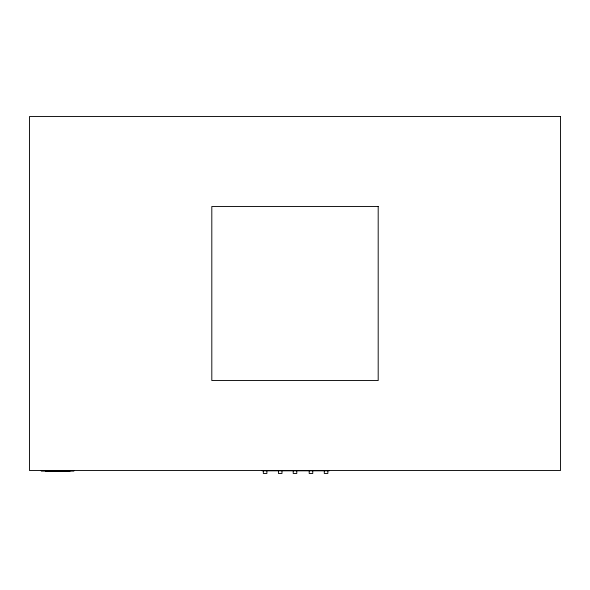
<?xml version="1.0" encoding="UTF-8"?>
<svg xmlns="http://www.w3.org/2000/svg" width="590" height="590" viewBox="0 0 590 590"><rect width="100%" height="100%" fill="white"/><g stroke="black" fill="none" stroke-linecap="round" stroke-linejoin="round"><path stroke-width="0.89" d="M262.071 470.82L329.176 470.82M45.378 471.41L69.959 471.41M327.848 470.525L327.848 473.475L324.294 473.475L324.294 470.525M312.759 470.525L312.759 473.475L309.204 473.475L309.204 470.525M296.777 470.525L296.777 473.475L293.223 473.475L293.223 470.525M281.976 470.525L281.976 473.475L278.428 473.475L278.428 470.525M266.887 470.525L266.887 473.475L263.339 473.475L263.339 470.525M73.853 470.525L73.853 471.115L41.3 471.115L41.3 470.525M560.5 116.525L29.5 116.525L29.5 470.525L560.5 470.525L560.5 116.525M378.19 206.5L211.81 206.5L211.81 380.55L378.19 380.55L378.19 206.5"/></g></svg>
